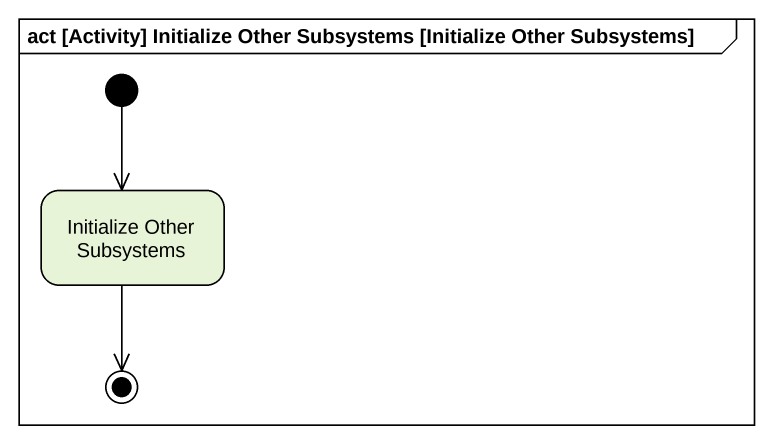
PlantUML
@startuml
mainframe act [Activity] Initialize Other Subsystems [Initialize Other Subsystems]
hide empty description
state "Initialize Other Subsystems" as Initialize_Other_Subsystems
[*] --> Initialize_Other_Subsystems
Initialize_Other_Subsystems --> [*]
@enduml
